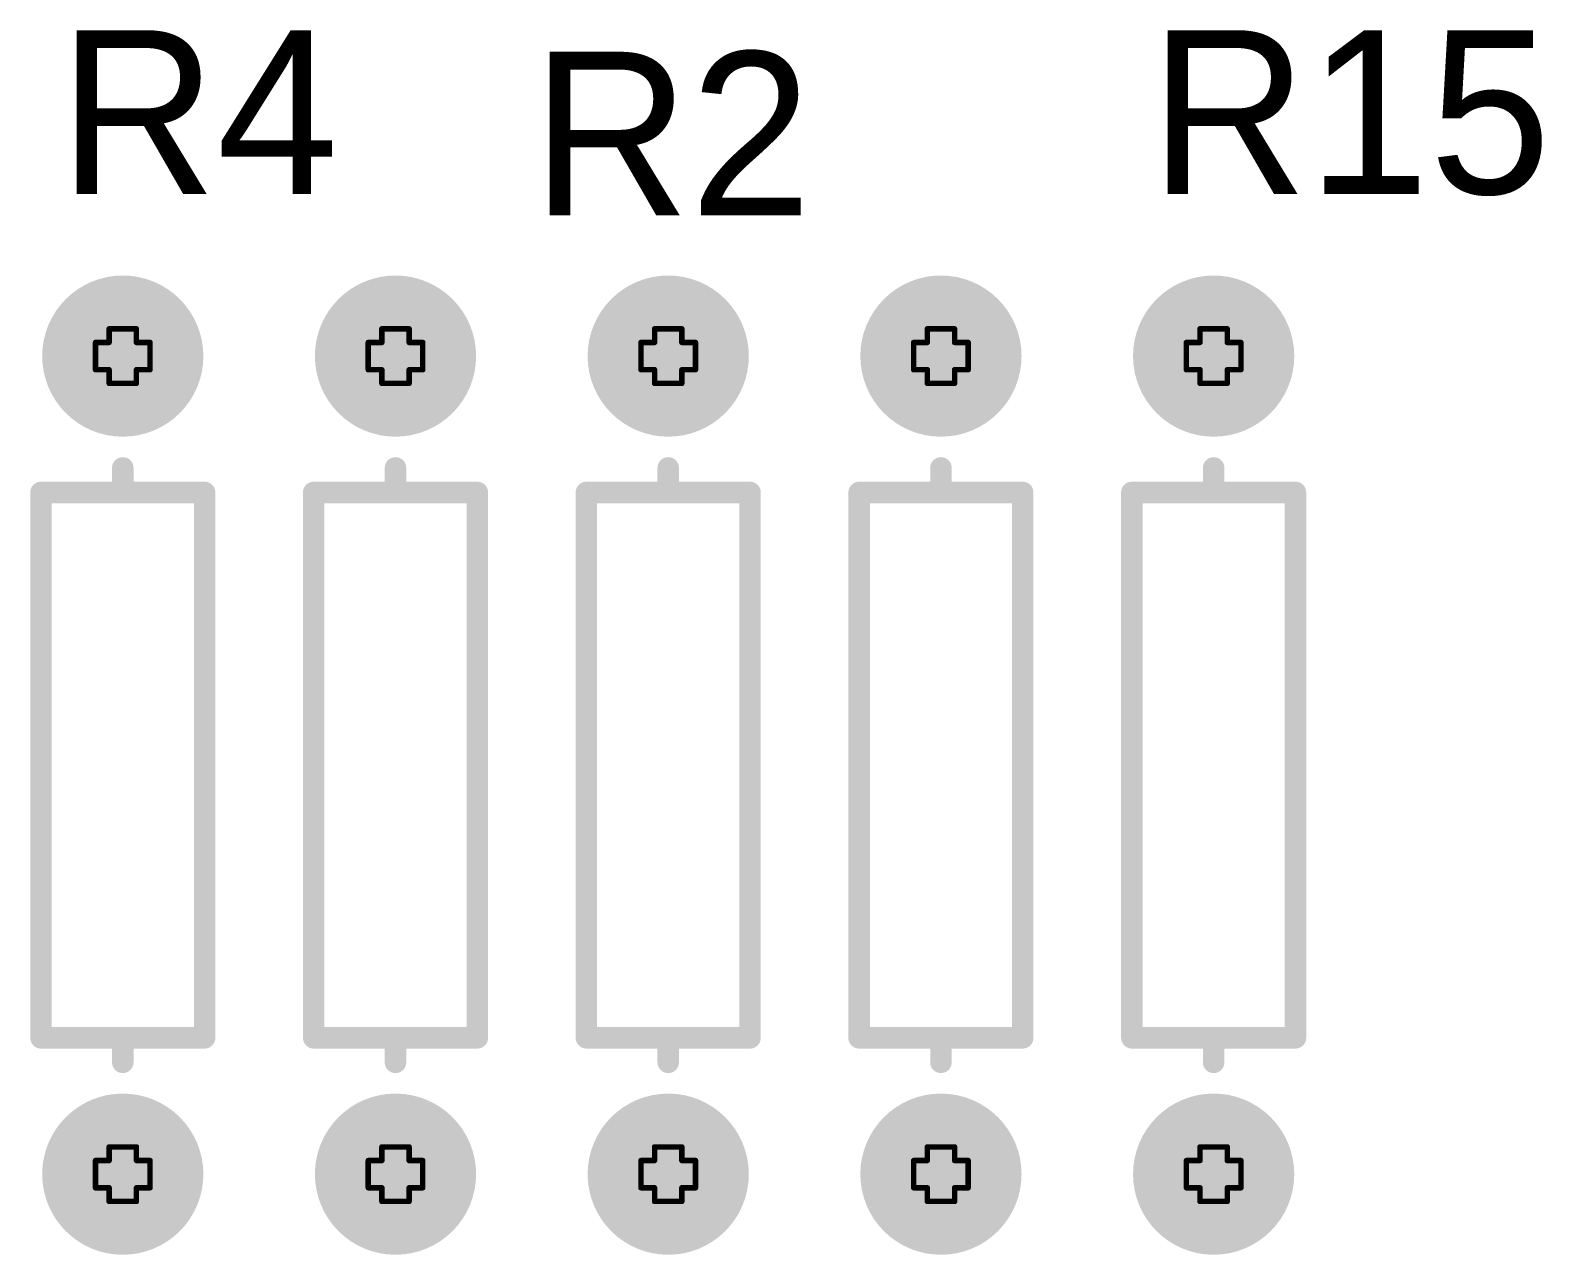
# Model space of a CAD drawing. Header units: millimetres. Extents: x 3.26 to 13.14, y 5.38 to 10.83.
# Drawn here: x 5.586 to 6.14, y 7.31 to 7.759 of the extents above; entities that cross this region are included whole.
import ezdxf

# ---------------------------------------------------------------- set-up
doc = ezdxf.new("R2010")
doc.units = ezdxf.units.MM
doc.header["$MEASUREMENT"] = 0
for name, color, linetype in [('BottomLayer', 5, 'Continuous'), ('BottomSolder', 6, 'Continuous'), ('DrillDrawing', 1, 'Continuous'), ('MultiLayer', 9, 'Continuous'), ('PadHoleLayer', 156, 'Continuous'), ('TopLayer', 1, 'Continuous'), ('TopOverlay', 2, 'Continuous'), ('TopSolder', 216, 'Continuous')]:
    doc.layers.add(name, color=color, linetype=linetype)

# ---------------------------------------------------------------- blocks, each defined once
blk = doc.blocks.new('AXIAL_0_3_9')
at = {"layer": 'BottomLayer', "const_width": 0.02756}
for points in [[(-0.16378, 0, 1), (-0.13622, 0, 1)], [(0.13622, 0, 1), (0.16378, 0, 1)]]:
    blk.add_lwpolyline(points, format="xyb", close=True, dxfattribs=at)
at = {"layer": 'BottomSolder', "const_width": 0.02956}
for points in [[(-0.16478, 0, 1), (-0.13522, 0, 1)], [(0.13522, 0, 1), (0.16478, 0, 1)]]:
    blk.add_lwpolyline(points, format="xyb", close=True, dxfattribs=at)
at = {"layer": 'MultiLayer', "const_width": 0.02756}
for points in [[(-0.16378, 0, 1), (-0.13622, 0, 1)], [(0.13622, 0, 1), (0.16378, 0, 1)]]:
    blk.add_lwpolyline(points, format="xyb", close=True, dxfattribs=at)
at = {"layer": 'PadHoleLayer', "const_width": 0.01673}
for points in [[(-0.15837, 0, 1), (-0.14163, 0, 1)], [(0.14163, 0, 1), (0.15837, 0, 1)]]:
    blk.add_lwpolyline(points, format="xyb", close=True, dxfattribs=at)
at = {"layer": 'TopLayer', "const_width": 0.02756}
for points in [[(-0.16378, 0, 1), (-0.13622, 0, 1)], [(0.13622, 0, 1), (0.16378, 0, 1)]]:
    blk.add_lwpolyline(points, format="xyb", close=True, dxfattribs=at)
at = {"layer": 'TopOverlay', "const_width": 0.00787}
for points in [[(-0.1, 0.03), (-0.1, -0.03)], [(-0.1, 0.03), (0.1, 0.03)], [(0.1, 0.03), (0.1, 0)], [(-0.109, 0), (-0.1, 0)], [(0.1, 0), (0.109, 0)], [(0.1, 0), (0.1, -0.03)], [(-0.1, -0.03), (0.1, -0.03)]]:
    blk.add_lwpolyline(points, dxfattribs=at)
at = {"layer": 'TopOverlay', "const_width": 0.00394}
for points in [[(-0.10197, 0.03, 1), (-0.09803, 0.03, 1)], [(-0.10197, 0.03, 1), (-0.09803, 0.03, 1)], [(0.09803, 0.03, 1), (0.10197, 0.03, 1)], [(0.09803, 0.03, 1), (0.10197, 0.03, 1)], [(-0.11097, 0, 1), (-0.10703, 0, 1)], [(-0.10197, 0, 1), (-0.09803, 0, 1)], [(0.09803, 0, 1), (0.10197, 0, 1)], [(0.09803, 0, 1), (0.10197, 0, 1)], [(0.09803, 0, 1), (0.10197, 0, 1)], [(0.10703, 0, 1), (0.11097, 0, 1)], [(-0.10197, -0.03, 1), (-0.09803, -0.03, 1)], [(-0.10197, -0.03, 1), (-0.09803, -0.03, 1)], [(0.09803, -0.03, 1), (0.10197, -0.03, 1)], [(0.09803, -0.03, 1), (0.10197, -0.03, 1)]]:
    blk.add_lwpolyline(points, format="xyb", close=True, dxfattribs=at)
at = {"layer": 'TopSolder', "const_width": 0.02956}
for points in [[(-0.16478, 0, 1), (-0.13522, 0, 1)], [(0.13522, 0, 1), (0.16478, 0, 1)]]:
    blk.add_lwpolyline(points, format="xyb", close=True, dxfattribs=at)
blk = doc.blocks.new('AXIAL_0_3_18')
at = {"layer": 'BottomLayer', "const_width": 0.02756}
for points in [[(-0.16378, 0, 1), (-0.13622, 0, 1)], [(0.13622, 0, 1), (0.16378, 0, 1)]]:
    blk.add_lwpolyline(points, format="xyb", close=True, dxfattribs=at)
at = {"layer": 'BottomSolder', "const_width": 0.02956}
for points in [[(-0.16478, 0, 1), (-0.13522, 0, 1)], [(0.13522, 0, 1), (0.16478, 0, 1)]]:
    blk.add_lwpolyline(points, format="xyb", close=True, dxfattribs=at)
at = {"layer": 'MultiLayer', "const_width": 0.02756}
for points in [[(-0.16378, 0, 1), (-0.13622, 0, 1)], [(0.13622, 0, 1), (0.16378, 0, 1)]]:
    blk.add_lwpolyline(points, format="xyb", close=True, dxfattribs=at)
at = {"layer": 'PadHoleLayer', "const_width": 0.01673}
for points in [[(-0.15837, 0, 1), (-0.14163, 0, 1)], [(0.14163, 0, 1), (0.15837, 0, 1)]]:
    blk.add_lwpolyline(points, format="xyb", close=True, dxfattribs=at)
at = {"layer": 'TopLayer', "const_width": 0.02756}
for points in [[(-0.16378, 0, 1), (-0.13622, 0, 1)], [(0.13622, 0, 1), (0.16378, 0, 1)]]:
    blk.add_lwpolyline(points, format="xyb", close=True, dxfattribs=at)
at = {"layer": 'TopOverlay', "const_width": 0.00787}
for points in [[(-0.1, 0.03), (-0.1, -0.03)], [(-0.1, 0.03), (0.1, 0.03)], [(0.1, 0.03), (0.1, 0)], [(-0.109, 0), (-0.1, 0)], [(0.1, 0), (0.109, 0)], [(0.1, 0), (0.1, -0.03)], [(-0.1, -0.03), (0.1, -0.03)]]:
    blk.add_lwpolyline(points, dxfattribs=at)
at = {"layer": 'TopOverlay', "const_width": 0.00394}
for points in [[(-0.10197, 0.03, 1), (-0.09803, 0.03, 1)], [(-0.10197, 0.03, 1), (-0.09803, 0.03, 1)], [(0.09803, 0.03, 1), (0.10197, 0.03, 1)], [(0.09803, 0.03, 1), (0.10197, 0.03, 1)], [(-0.11097, 0, 1), (-0.10703, 0, 1)], [(-0.10197, 0, 1), (-0.09803, 0, 1)], [(0.09803, 0, 1), (0.10197, 0, 1)], [(0.09803, 0, 1), (0.10197, 0, 1)], [(0.09803, 0, 1), (0.10197, 0, 1)], [(0.10703, 0, 1), (0.11097, 0, 1)], [(-0.10197, -0.03, 1), (-0.09803, -0.03, 1)], [(-0.10197, -0.03, 1), (-0.09803, -0.03, 1)], [(0.09803, -0.03, 1), (0.10197, -0.03, 1)], [(0.09803, -0.03, 1), (0.10197, -0.03, 1)]]:
    blk.add_lwpolyline(points, format="xyb", close=True, dxfattribs=at)
at = {"layer": 'TopSolder', "const_width": 0.02956}
for points in [[(-0.16478, 0, 1), (-0.13522, 0, 1)], [(0.13522, 0, 1), (0.16478, 0, 1)]]:
    blk.add_lwpolyline(points, format="xyb", close=True, dxfattribs=at)
blk = doc.blocks.new('AXIAL_0_3_19')
at = {"layer": 'BottomLayer', "const_width": 0.02756}
for points in [[(-0.16378, 0, 1), (-0.13622, 0, 1)], [(0.13622, 0, 1), (0.16378, 0, 1)]]:
    blk.add_lwpolyline(points, format="xyb", close=True, dxfattribs=at)
at = {"layer": 'BottomSolder', "const_width": 0.02956}
for points in [[(-0.16478, 0, 1), (-0.13522, 0, 1)], [(0.13522, 0, 1), (0.16478, 0, 1)]]:
    blk.add_lwpolyline(points, format="xyb", close=True, dxfattribs=at)
at = {"layer": 'MultiLayer', "const_width": 0.02756}
for points in [[(-0.16378, 0, 1), (-0.13622, 0, 1)], [(0.13622, 0, 1), (0.16378, 0, 1)]]:
    blk.add_lwpolyline(points, format="xyb", close=True, dxfattribs=at)
at = {"layer": 'PadHoleLayer', "const_width": 0.01673}
for points in [[(-0.15837, 0, 1), (-0.14163, 0, 1)], [(0.14163, 0, 1), (0.15837, 0, 1)]]:
    blk.add_lwpolyline(points, format="xyb", close=True, dxfattribs=at)
at = {"layer": 'TopLayer', "const_width": 0.02756}
for points in [[(-0.16378, 0, 1), (-0.13622, 0, 1)], [(0.13622, 0, 1), (0.16378, 0, 1)]]:
    blk.add_lwpolyline(points, format="xyb", close=True, dxfattribs=at)
at = {"layer": 'TopOverlay', "const_width": 0.00787}
for points in [[(-0.1, -0.03), (-0.1, 0.03)], [(0.1, 0.03), (-0.1, 0.03)], [(0.1, 0), (0.1, 0.03)], [(-0.1, 0), (-0.109, 0)], [(0.109, 0), (0.1, 0)], [(0.1, -0.03), (0.1, 0)], [(0.1, -0.03), (-0.1, -0.03)]]:
    blk.add_lwpolyline(points, dxfattribs=at)
at = {"layer": 'TopOverlay', "const_width": 0.00394}
for points in [[(-0.10197, 0.03, 1), (-0.09803, 0.03, 1)], [(-0.10197, 0.03, 1), (-0.09803, 0.03, 1)], [(0.09803, 0.03, 1), (0.10197, 0.03, 1)], [(0.09803, 0.03, 1), (0.10197, 0.03, 1)], [(-0.11097, 0, 1), (-0.10703, 0, 1)], [(-0.10197, 0, 1), (-0.09803, 0, 1)], [(0.09803, 0, 1), (0.10197, 0, 1)], [(0.09803, 0, 1), (0.10197, 0, 1)], [(0.09803, 0, 1), (0.10197, 0, 1)], [(0.10703, 0, 1), (0.11097, 0, 1)], [(-0.10197, -0.03, 1), (-0.09803, -0.03, 1)], [(-0.10197, -0.03, 1), (-0.09803, -0.03, 1)], [(0.09803, -0.03, 1), (0.10197, -0.03, 1)], [(0.09803, -0.03, 1), (0.10197, -0.03, 1)]]:
    blk.add_lwpolyline(points, format="xyb", close=True, dxfattribs=at)
at = {"layer": 'TopSolder', "const_width": 0.02956}
for points in [[(-0.16478, 0, 1), (-0.13522, 0, 1)], [(0.13522, 0, 1), (0.16478, 0, 1)]]:
    blk.add_lwpolyline(points, format="xyb", close=True, dxfattribs=at)
blk = doc.blocks.new('AXIAL_0_3_20')
at = {"layer": 'BottomLayer', "const_width": 0.02756}
for points in [[(-0.16378, 0, 1), (-0.13622, 0, 1)], [(0.13622, 0, 1), (0.16378, 0, 1)]]:
    blk.add_lwpolyline(points, format="xyb", close=True, dxfattribs=at)
at = {"layer": 'BottomSolder', "const_width": 0.02956}
for points in [[(-0.16478, 0, 1), (-0.13522, 0, 1)], [(0.13522, 0, 1), (0.16478, 0, 1)]]:
    blk.add_lwpolyline(points, format="xyb", close=True, dxfattribs=at)
at = {"layer": 'MultiLayer', "const_width": 0.02756}
for points in [[(-0.16378, 0, 1), (-0.13622, 0, 1)], [(0.13622, 0, 1), (0.16378, 0, 1)]]:
    blk.add_lwpolyline(points, format="xyb", close=True, dxfattribs=at)
at = {"layer": 'PadHoleLayer', "const_width": 0.01673}
for points in [[(-0.15837, 0, 1), (-0.14163, 0, 1)], [(0.14163, 0, 1), (0.15837, 0, 1)]]:
    blk.add_lwpolyline(points, format="xyb", close=True, dxfattribs=at)
at = {"layer": 'TopLayer', "const_width": 0.02756}
for points in [[(-0.16378, 0, 1), (-0.13622, 0, 1)], [(0.13622, 0, 1), (0.16378, 0, 1)]]:
    blk.add_lwpolyline(points, format="xyb", close=True, dxfattribs=at)
at = {"layer": 'TopOverlay', "const_width": 0.00787}
for points in [[(-0.1, -0.03), (-0.1, 0.03)], [(0.1, 0.03), (-0.1, 0.03)], [(0.1, 0), (0.1, 0.03)], [(-0.1, 0), (-0.109, 0)], [(0.109, 0), (0.1, 0)], [(0.1, -0.03), (0.1, 0)], [(0.1, -0.03), (-0.1, -0.03)]]:
    blk.add_lwpolyline(points, dxfattribs=at)
at = {"layer": 'TopOverlay', "const_width": 0.00394}
for points in [[(-0.10197, 0.03, 1), (-0.09803, 0.03, 1)], [(-0.10197, 0.03, 1), (-0.09803, 0.03, 1)], [(0.09803, 0.03, 1), (0.10197, 0.03, 1)], [(0.09803, 0.03, 1), (0.10197, 0.03, 1)], [(-0.11097, 0, 1), (-0.10703, 0, 1)], [(-0.10197, 0, 1), (-0.09803, 0, 1)], [(0.09803, 0, 1), (0.10197, 0, 1)], [(0.09803, 0, 1), (0.10197, 0, 1)], [(0.09803, 0, 1), (0.10197, 0, 1)], [(0.10703, 0, 1), (0.11097, 0, 1)], [(-0.10197, -0.03, 1), (-0.09803, -0.03, 1)], [(-0.10197, -0.03, 1), (-0.09803, -0.03, 1)], [(0.09803, -0.03, 1), (0.10197, -0.03, 1)], [(0.09803, -0.03, 1), (0.10197, -0.03, 1)]]:
    blk.add_lwpolyline(points, format="xyb", close=True, dxfattribs=at)
at = {"layer": 'TopSolder', "const_width": 0.02956}
for points in [[(-0.16478, 0, 1), (-0.13522, 0, 1)], [(0.13522, 0, 1), (0.16478, 0, 1)]]:
    blk.add_lwpolyline(points, format="xyb", close=True, dxfattribs=at)
blk = doc.blocks.new('AXIAL_0_3_21')
at = {"layer": 'BottomLayer', "const_width": 0.02756}
for points in [[(-0.16378, 0, 1), (-0.13622, 0, 1)], [(0.13622, 0, 1), (0.16378, 0, 1)]]:
    blk.add_lwpolyline(points, format="xyb", close=True, dxfattribs=at)
at = {"layer": 'BottomSolder', "const_width": 0.02956}
for points in [[(-0.16478, 0, 1), (-0.13522, 0, 1)], [(0.13522, 0, 1), (0.16478, 0, 1)]]:
    blk.add_lwpolyline(points, format="xyb", close=True, dxfattribs=at)
at = {"layer": 'MultiLayer', "const_width": 0.02756}
for points in [[(-0.16378, 0, 1), (-0.13622, 0, 1)], [(0.13622, 0, 1), (0.16378, 0, 1)]]:
    blk.add_lwpolyline(points, format="xyb", close=True, dxfattribs=at)
at = {"layer": 'PadHoleLayer', "const_width": 0.01673}
for points in [[(-0.15837, 0, 1), (-0.14163, 0, 1)], [(0.14163, 0, 1), (0.15837, 0, 1)]]:
    blk.add_lwpolyline(points, format="xyb", close=True, dxfattribs=at)
at = {"layer": 'TopLayer', "const_width": 0.02756}
for points in [[(-0.16378, 0, 1), (-0.13622, 0, 1)], [(0.13622, 0, 1), (0.16378, 0, 1)]]:
    blk.add_lwpolyline(points, format="xyb", close=True, dxfattribs=at)
at = {"layer": 'TopOverlay', "const_width": 0.00787}
for points in [[(-0.1, -0.03), (-0.1, 0.03)], [(0.1, 0.03), (-0.1, 0.03)], [(0.1, 0), (0.1, 0.03)], [(-0.1, 0), (-0.109, 0)], [(0.109, 0), (0.1, 0)], [(0.1, -0.03), (0.1, 0)], [(0.1, -0.03), (-0.1, -0.03)]]:
    blk.add_lwpolyline(points, dxfattribs=at)
at = {"layer": 'TopOverlay', "const_width": 0.00394}
for points in [[(-0.10197, 0.03, 1), (-0.09803, 0.03, 1)], [(-0.10197, 0.03, 1), (-0.09803, 0.03, 1)], [(0.09803, 0.03, 1), (0.10197, 0.03, 1)], [(0.09803, 0.03, 1), (0.10197, 0.03, 1)], [(-0.11097, 0, 1), (-0.10703, 0, 1)], [(-0.10197, 0, 1), (-0.09803, 0, 1)], [(0.09803, 0, 1), (0.10197, 0, 1)], [(0.09803, 0, 1), (0.10197, 0, 1)], [(0.09803, 0, 1), (0.10197, 0, 1)], [(0.10703, 0, 1), (0.11097, 0, 1)], [(-0.10197, -0.03, 1), (-0.09803, -0.03, 1)], [(-0.10197, -0.03, 1), (-0.09803, -0.03, 1)], [(0.09803, -0.03, 1), (0.10197, -0.03, 1)], [(0.09803, -0.03, 1), (0.10197, -0.03, 1)]]:
    blk.add_lwpolyline(points, format="xyb", close=True, dxfattribs=at)
at = {"layer": 'TopSolder', "const_width": 0.02956}
for points in [[(-0.16478, 0, 1), (-0.13522, 0, 1)], [(0.13522, 0, 1), (0.16478, 0, 1)]]:
    blk.add_lwpolyline(points, format="xyb", close=True, dxfattribs=at)

msp = doc.modelspace()

# ---------------------------------------------------------------- linework, layer by layer
at = {"layer": 'DrillDrawing', "const_width": 0.002}
for points in [[(5.615, 7.645), (5.615, 7.65)], [(5.615, 7.65), (5.625, 7.65)], [(5.625, 7.645), (5.625, 7.65)], [(5.715, 7.645), (5.715, 7.65)], [(5.715, 7.65), (5.725, 7.65)], [(5.725, 7.645), (5.725, 7.65)], [(5.815, 7.645), (5.815, 7.65)], [(5.815, 7.65), (5.825, 7.65)], [(5.825, 7.645), (5.825, 7.65)], [(5.915, 7.645), (5.915, 7.65)], [(5.915, 7.65), (5.925, 7.65)], [(5.925, 7.645), (5.925, 7.65)], [(6.015, 7.645), (6.015, 7.65)], [(6.015, 7.65), (6.025, 7.65)], [(6.025, 7.645), (6.025, 7.65)], [(5.61, 7.635), (5.61, 7.645)], [(5.61, 7.645), (5.615, 7.645)], [(5.625, 7.645), (5.63, 7.645)], [(5.63, 7.635), (5.63, 7.645)], [(5.71, 7.635), (5.71, 7.645)], [(5.71, 7.645), (5.715, 7.645)], [(5.725, 7.645), (5.73, 7.645)], [(5.73, 7.635), (5.73, 7.645)], [(5.81, 7.635), (5.81, 7.645)], [(5.81, 7.645), (5.815, 7.645)], [(5.825, 7.645), (5.83, 7.645)], [(5.83, 7.635), (5.83, 7.645)], [(5.91, 7.635), (5.91, 7.645)], [(5.91, 7.645), (5.915, 7.645)], [(5.925, 7.645), (5.93, 7.645)], [(5.93, 7.635), (5.93, 7.645)], [(6.01, 7.635), (6.01, 7.645)], [(6.01, 7.645), (6.015, 7.645)], [(6.025, 7.645), (6.03, 7.645)], [(6.03, 7.635), (6.03, 7.645)], [(5.61, 7.635), (5.615, 7.635)], [(5.615, 7.63), (5.615, 7.635)], [(5.625, 7.635), (5.63, 7.635)], [(5.625, 7.63), (5.625, 7.635)], [(5.71, 7.635), (5.715, 7.635)], [(5.715, 7.63), (5.715, 7.635)], [(5.725, 7.635), (5.73, 7.635)], [(5.725, 7.63), (5.725, 7.635)], [(5.81, 7.635), (5.815, 7.635)], [(5.815, 7.63), (5.815, 7.635)], [(5.825, 7.635), (5.83, 7.635)], [(5.825, 7.63), (5.825, 7.635)], [(5.91, 7.635), (5.915, 7.635)], [(5.915, 7.63), (5.915, 7.635)], [(5.925, 7.635), (5.93, 7.635)], [(5.925, 7.63), (5.925, 7.635)], [(6.01, 7.635), (6.015, 7.635)], [(6.015, 7.63), (6.015, 7.635)], [(6.025, 7.635), (6.03, 7.635)], [(6.025, 7.63), (6.025, 7.635)], [(5.615, 7.63), (5.625, 7.63)], [(5.715, 7.63), (5.725, 7.63)], [(5.815, 7.63), (5.825, 7.63)], [(5.915, 7.63), (5.925, 7.63)], [(6.015, 7.63), (6.025, 7.63)], [(5.615, 7.345), (5.615, 7.35)], [(5.615, 7.35), (5.625, 7.35)], [(5.625, 7.345), (5.625, 7.35)], [(5.715, 7.345), (5.715, 7.35)], [(5.715, 7.35), (5.725, 7.35)], [(5.725, 7.345), (5.725, 7.35)], [(5.815, 7.345), (5.815, 7.35)], [(5.815, 7.35), (5.825, 7.35)], [(5.825, 7.345), (5.825, 7.35)], [(5.915, 7.345), (5.915, 7.35)], [(5.915, 7.35), (5.925, 7.35)], [(5.925, 7.345), (5.925, 7.35)], [(6.015, 7.345), (6.015, 7.35)], [(6.015, 7.35), (6.025, 7.35)], [(6.025, 7.345), (6.025, 7.35)], [(5.61, 7.335), (5.61, 7.345)], [(5.61, 7.345), (5.615, 7.345)], [(5.625, 7.345), (5.63, 7.345)], [(5.63, 7.335), (5.63, 7.345)], [(5.71, 7.335), (5.71, 7.345)], [(5.71, 7.345), (5.715, 7.345)], [(5.725, 7.345), (5.73, 7.345)], [(5.73, 7.335), (5.73, 7.345)], [(5.81, 7.335), (5.81, 7.345)], [(5.81, 7.345), (5.815, 7.345)], [(5.825, 7.345), (5.83, 7.345)], [(5.83, 7.335), (5.83, 7.345)], [(5.91, 7.335), (5.91, 7.345)], [(5.91, 7.345), (5.915, 7.345)], [(5.925, 7.345), (5.93, 7.345)], [(5.93, 7.335), (5.93, 7.345)], [(6.01, 7.335), (6.01, 7.345)], [(6.01, 7.345), (6.015, 7.345)], [(6.025, 7.345), (6.03, 7.345)], [(6.03, 7.335), (6.03, 7.345)], [(5.61, 7.335), (5.615, 7.335)], [(5.615, 7.33), (5.615, 7.335)], [(5.625, 7.335), (5.63, 7.335)], [(5.625, 7.33), (5.625, 7.335)], [(5.71, 7.335), (5.715, 7.335)], [(5.715, 7.33), (5.715, 7.335)], [(5.725, 7.335), (5.73, 7.335)], [(5.725, 7.33), (5.725, 7.335)], [(5.81, 7.335), (5.815, 7.335)], [(5.815, 7.33), (5.815, 7.335)], [(5.825, 7.335), (5.83, 7.335)], [(5.825, 7.33), (5.825, 7.335)], [(5.91, 7.335), (5.915, 7.335)], [(5.915, 7.33), (5.915, 7.335)], [(5.925, 7.335), (5.93, 7.335)], [(5.925, 7.33), (5.925, 7.335)], [(6.01, 7.335), (6.015, 7.335)], [(6.015, 7.33), (6.015, 7.335)], [(6.025, 7.335), (6.03, 7.335)], [(6.025, 7.33), (6.025, 7.335)], [(5.615, 7.33), (5.625, 7.33)], [(5.715, 7.33), (5.725, 7.33)], [(5.815, 7.33), (5.825, 7.33)], [(5.915, 7.33), (5.925, 7.33)], [(6.015, 7.33), (6.025, 7.33)]]:
    msp.add_lwpolyline(points, dxfattribs=at)
at = {"layer": 'DrillDrawing', "const_width": 0.001}
for points in [[(5.6145, 7.65, 1), (5.6155, 7.65, 1)], [(5.6145, 7.65, 1), (5.6155, 7.65, 1)], [(5.6245, 7.65, 1), (5.6255, 7.65, 1)], [(5.6245, 7.65, 1), (5.6255, 7.65, 1)], [(5.7145, 7.65, 1), (5.7155, 7.65, 1)], [(5.7145, 7.65, 1), (5.7155, 7.65, 1)], [(5.7245, 7.65, 1), (5.7255, 7.65, 1)], [(5.7245, 7.65, 1), (5.7255, 7.65, 1)], [(5.8145, 7.65, 1), (5.8155, 7.65, 1)], [(5.8145, 7.65, 1), (5.8155, 7.65, 1)], [(5.8245, 7.65, 1), (5.8255, 7.65, 1)], [(5.8245, 7.65, 1), (5.8255, 7.65, 1)], [(5.9145, 7.65, 1), (5.9155, 7.65, 1)], [(5.9145, 7.65, 1), (5.9155, 7.65, 1)], [(5.9245, 7.65, 1), (5.9255, 7.65, 1)], [(5.9245, 7.65, 1), (5.9255, 7.65, 1)], [(6.0145, 7.65, 1), (6.0155, 7.65, 1)], [(6.0145, 7.65, 1), (6.0155, 7.65, 1)], [(6.0245, 7.65, 1), (6.0255, 7.65, 1)], [(6.0245, 7.65, 1), (6.0255, 7.65, 1)], [(5.6095, 7.645, 1), (5.6105, 7.645, 1)], [(5.6095, 7.645, 1), (5.6105, 7.645, 1)], [(5.6145, 7.645, 1), (5.6155, 7.645, 1)], [(5.6145, 7.645, 1), (5.6155, 7.645, 1)], [(5.6245, 7.645, 1), (5.6255, 7.645, 1)], [(5.6245, 7.645, 1), (5.6255, 7.645, 1)], [(5.6295, 7.645, 1), (5.6305, 7.645, 1)], [(5.6295, 7.645, 1), (5.6305, 7.645, 1)], [(5.7095, 7.645, 1), (5.7105, 7.645, 1)], [(5.7095, 7.645, 1), (5.7105, 7.645, 1)], [(5.7145, 7.645, 1), (5.7155, 7.645, 1)], [(5.7145, 7.645, 1), (5.7155, 7.645, 1)], [(5.7245, 7.645, 1), (5.7255, 7.645, 1)], [(5.7245, 7.645, 1), (5.7255, 7.645, 1)], [(5.7295, 7.645, 1), (5.7305, 7.645, 1)], [(5.7295, 7.645, 1), (5.7305, 7.645, 1)], [(5.8095, 7.645, 1), (5.8105, 7.645, 1)], [(5.8095, 7.645, 1), (5.8105, 7.645, 1)], [(5.8145, 7.645, 1), (5.8155, 7.645, 1)], [(5.8145, 7.645, 1), (5.8155, 7.645, 1)], [(5.8245, 7.645, 1), (5.8255, 7.645, 1)], [(5.8245, 7.645, 1), (5.8255, 7.645, 1)], [(5.8295, 7.645, 1), (5.8305, 7.645, 1)], [(5.8295, 7.645, 1), (5.8305, 7.645, 1)], [(5.9095, 7.645, 1), (5.9105, 7.645, 1)], [(5.9095, 7.645, 1), (5.9105, 7.645, 1)], [(5.9145, 7.645, 1), (5.9155, 7.645, 1)], [(5.9145, 7.645, 1), (5.9155, 7.645, 1)], [(5.9245, 7.645, 1), (5.9255, 7.645, 1)], [(5.9245, 7.645, 1), (5.9255, 7.645, 1)], [(5.9295, 7.645, 1), (5.9305, 7.645, 1)], [(5.9295, 7.645, 1), (5.9305, 7.645, 1)], [(6.0095, 7.645, 1), (6.0105, 7.645, 1)], [(6.0095, 7.645, 1), (6.0105, 7.645, 1)], [(6.0145, 7.645, 1), (6.0155, 7.645, 1)], [(6.0145, 7.645, 1), (6.0155, 7.645, 1)], [(6.0245, 7.645, 1), (6.0255, 7.645, 1)], [(6.0245, 7.645, 1), (6.0255, 7.645, 1)], [(6.0295, 7.645, 1), (6.0305, 7.645, 1)], [(6.0295, 7.645, 1), (6.0305, 7.645, 1)], [(5.6095, 7.635, 1), (5.6105, 7.635, 1)], [(5.6095, 7.635, 1), (5.6105, 7.635, 1)], [(5.6145, 7.635, 1), (5.6155, 7.635, 1)], [(5.6145, 7.635, 1), (5.6155, 7.635, 1)], [(5.6245, 7.635, 1), (5.6255, 7.635, 1)], [(5.6245, 7.635, 1), (5.6255, 7.635, 1)], [(5.6295, 7.635, 1), (5.6305, 7.635, 1)], [(5.6295, 7.635, 1), (5.6305, 7.635, 1)], [(5.7095, 7.635, 1), (5.7105, 7.635, 1)], [(5.7095, 7.635, 1), (5.7105, 7.635, 1)], [(5.7145, 7.635, 1), (5.7155, 7.635, 1)], [(5.7145, 7.635, 1), (5.7155, 7.635, 1)], [(5.7245, 7.635, 1), (5.7255, 7.635, 1)], [(5.7245, 7.635, 1), (5.7255, 7.635, 1)], [(5.7295, 7.635, 1), (5.7305, 7.635, 1)], [(5.7295, 7.635, 1), (5.7305, 7.635, 1)], [(5.8095, 7.635, 1), (5.8105, 7.635, 1)], [(5.8095, 7.635, 1), (5.8105, 7.635, 1)], [(5.8145, 7.635, 1), (5.8155, 7.635, 1)], [(5.8145, 7.635, 1), (5.8155, 7.635, 1)], [(5.8245, 7.635, 1), (5.8255, 7.635, 1)], [(5.8245, 7.635, 1), (5.8255, 7.635, 1)], [(5.8295, 7.635, 1), (5.8305, 7.635, 1)], [(5.8295, 7.635, 1), (5.8305, 7.635, 1)], [(5.9095, 7.635, 1), (5.9105, 7.635, 1)], [(5.9095, 7.635, 1), (5.9105, 7.635, 1)], [(5.9145, 7.635, 1), (5.9155, 7.635, 1)], [(5.9145, 7.635, 1), (5.9155, 7.635, 1)], [(5.9245, 7.635, 1), (5.9255, 7.635, 1)], [(5.9245, 7.635, 1), (5.9255, 7.635, 1)], [(5.9295, 7.635, 1), (5.9305, 7.635, 1)], [(5.9295, 7.635, 1), (5.9305, 7.635, 1)], [(6.0095, 7.635, 1), (6.0105, 7.635, 1)], [(6.0095, 7.635, 1), (6.0105, 7.635, 1)], [(6.0145, 7.635, 1), (6.0155, 7.635, 1)], [(6.0145, 7.635, 1), (6.0155, 7.635, 1)], [(6.0245, 7.635, 1), (6.0255, 7.635, 1)], [(6.0245, 7.635, 1), (6.0255, 7.635, 1)], [(6.0295, 7.635, 1), (6.0305, 7.635, 1)], [(6.0295, 7.635, 1), (6.0305, 7.635, 1)], [(5.6145, 7.63, 1), (5.6155, 7.63, 1)], [(5.6145, 7.63, 1), (5.6155, 7.63, 1)], [(5.6245, 7.63, 1), (5.6255, 7.63, 1)], [(5.6245, 7.63, 1), (5.6255, 7.63, 1)], [(5.7145, 7.63, 1), (5.7155, 7.63, 1)], [(5.7145, 7.63, 1), (5.7155, 7.63, 1)], [(5.7245, 7.63, 1), (5.7255, 7.63, 1)], [(5.7245, 7.63, 1), (5.7255, 7.63, 1)], [(5.8145, 7.63, 1), (5.8155, 7.63, 1)], [(5.8145, 7.63, 1), (5.8155, 7.63, 1)], [(5.8245, 7.63, 1), (5.8255, 7.63, 1)], [(5.8245, 7.63, 1), (5.8255, 7.63, 1)], [(5.9145, 7.63, 1), (5.9155, 7.63, 1)], [(5.9145, 7.63, 1), (5.9155, 7.63, 1)], [(5.9245, 7.63, 1), (5.9255, 7.63, 1)], [(5.9245, 7.63, 1), (5.9255, 7.63, 1)], [(6.0145, 7.63, 1), (6.0155, 7.63, 1)], [(6.0145, 7.63, 1), (6.0155, 7.63, 1)], [(6.0245, 7.63, 1), (6.0255, 7.63, 1)], [(6.0245, 7.63, 1), (6.0255, 7.63, 1)], [(5.6145, 7.35, 1), (5.6155, 7.35, 1)], [(5.6145, 7.35, 1), (5.6155, 7.35, 1)], [(5.6245, 7.35, 1), (5.6255, 7.35, 1)], [(5.6245, 7.35, 1), (5.6255, 7.35, 1)], [(5.7145, 7.35, 1), (5.7155, 7.35, 1)], [(5.7145, 7.35, 1), (5.7155, 7.35, 1)], [(5.7245, 7.35, 1), (5.7255, 7.35, 1)], [(5.7245, 7.35, 1), (5.7255, 7.35, 1)], [(5.8145, 7.35, 1), (5.8155, 7.35, 1)], [(5.8145, 7.35, 1), (5.8155, 7.35, 1)], [(5.8245, 7.35, 1), (5.8255, 7.35, 1)], [(5.8245, 7.35, 1), (5.8255, 7.35, 1)], [(5.9145, 7.35, 1), (5.9155, 7.35, 1)], [(5.9145, 7.35, 1), (5.9155, 7.35, 1)], [(5.9245, 7.35, 1), (5.9255, 7.35, 1)], [(5.9245, 7.35, 1), (5.9255, 7.35, 1)], [(6.0145, 7.35, 1), (6.0155, 7.35, 1)], [(6.0145, 7.35, 1), (6.0155, 7.35, 1)], [(6.0245, 7.35, 1), (6.0255, 7.35, 1)], [(6.0245, 7.35, 1), (6.0255, 7.35, 1)], [(5.6095, 7.345, 1), (5.6105, 7.345, 1)], [(5.6095, 7.345, 1), (5.6105, 7.345, 1)], [(5.6145, 7.345, 1), (5.6155, 7.345, 1)], [(5.6145, 7.345, 1), (5.6155, 7.345, 1)], [(5.6245, 7.345, 1), (5.6255, 7.345, 1)], [(5.6245, 7.345, 1), (5.6255, 7.345, 1)], [(5.6295, 7.345, 1), (5.6305, 7.345, 1)], [(5.6295, 7.345, 1), (5.6305, 7.345, 1)], [(5.7095, 7.345, 1), (5.7105, 7.345, 1)], [(5.7095, 7.345, 1), (5.7105, 7.345, 1)], [(5.7145, 7.345, 1), (5.7155, 7.345, 1)], [(5.7145, 7.345, 1), (5.7155, 7.345, 1)], [(5.7245, 7.345, 1), (5.7255, 7.345, 1)], [(5.7245, 7.345, 1), (5.7255, 7.345, 1)], [(5.7295, 7.345, 1), (5.7305, 7.345, 1)], [(5.7295, 7.345, 1), (5.7305, 7.345, 1)], [(5.8095, 7.345, 1), (5.8105, 7.345, 1)], [(5.8095, 7.345, 1), (5.8105, 7.345, 1)], [(5.8145, 7.345, 1), (5.8155, 7.345, 1)], [(5.8145, 7.345, 1), (5.8155, 7.345, 1)], [(5.8245, 7.345, 1), (5.8255, 7.345, 1)], [(5.8245, 7.345, 1), (5.8255, 7.345, 1)], [(5.8295, 7.345, 1), (5.8305, 7.345, 1)], [(5.8295, 7.345, 1), (5.8305, 7.345, 1)], [(5.9095, 7.345, 1), (5.9105, 7.345, 1)], [(5.9095, 7.345, 1), (5.9105, 7.345, 1)], [(5.9145, 7.345, 1), (5.9155, 7.345, 1)], [(5.9145, 7.345, 1), (5.9155, 7.345, 1)], [(5.9245, 7.345, 1), (5.9255, 7.345, 1)], [(5.9245, 7.345, 1), (5.9255, 7.345, 1)], [(5.9295, 7.345, 1), (5.9305, 7.345, 1)], [(5.9295, 7.345, 1), (5.9305, 7.345, 1)], [(6.0095, 7.345, 1), (6.0105, 7.345, 1)], [(6.0095, 7.345, 1), (6.0105, 7.345, 1)], [(6.0145, 7.345, 1), (6.0155, 7.345, 1)], [(6.0145, 7.345, 1), (6.0155, 7.345, 1)], [(6.0245, 7.345, 1), (6.0255, 7.345, 1)], [(6.0245, 7.345, 1), (6.0255, 7.345, 1)], [(6.0295, 7.345, 1), (6.0305, 7.345, 1)], [(6.0295, 7.345, 1), (6.0305, 7.345, 1)], [(5.6095, 7.335, 1), (5.6105, 7.335, 1)], [(5.6095, 7.335, 1), (5.6105, 7.335, 1)], [(5.6145, 7.335, 1), (5.6155, 7.335, 1)], [(5.6145, 7.335, 1), (5.6155, 7.335, 1)], [(5.6245, 7.335, 1), (5.6255, 7.335, 1)], [(5.6245, 7.335, 1), (5.6255, 7.335, 1)], [(5.6295, 7.335, 1), (5.6305, 7.335, 1)], [(5.6295, 7.335, 1), (5.6305, 7.335, 1)], [(5.7095, 7.335, 1), (5.7105, 7.335, 1)], [(5.7095, 7.335, 1), (5.7105, 7.335, 1)], [(5.7145, 7.335, 1), (5.7155, 7.335, 1)], [(5.7145, 7.335, 1), (5.7155, 7.335, 1)], [(5.7245, 7.335, 1), (5.7255, 7.335, 1)], [(5.7245, 7.335, 1), (5.7255, 7.335, 1)], [(5.7295, 7.335, 1), (5.7305, 7.335, 1)], [(5.7295, 7.335, 1), (5.7305, 7.335, 1)], [(5.8095, 7.335, 1), (5.8105, 7.335, 1)], [(5.8095, 7.335, 1), (5.8105, 7.335, 1)], [(5.8145, 7.335, 1), (5.8155, 7.335, 1)], [(5.8145, 7.335, 1), (5.8155, 7.335, 1)], [(5.8245, 7.335, 1), (5.8255, 7.335, 1)], [(5.8245, 7.335, 1), (5.8255, 7.335, 1)], [(5.8295, 7.335, 1), (5.8305, 7.335, 1)], [(5.8295, 7.335, 1), (5.8305, 7.335, 1)], [(5.9095, 7.335, 1), (5.9105, 7.335, 1)], [(5.9095, 7.335, 1), (5.9105, 7.335, 1)], [(5.9145, 7.335, 1), (5.9155, 7.335, 1)], [(5.9145, 7.335, 1), (5.9155, 7.335, 1)], [(5.9245, 7.335, 1), (5.9255, 7.335, 1)], [(5.9245, 7.335, 1), (5.9255, 7.335, 1)], [(5.9295, 7.335, 1), (5.9305, 7.335, 1)], [(5.9295, 7.335, 1), (5.9305, 7.335, 1)], [(6.0095, 7.335, 1), (6.0105, 7.335, 1)], [(6.0095, 7.335, 1), (6.0105, 7.335, 1)], [(6.0145, 7.335, 1), (6.0155, 7.335, 1)], [(6.0145, 7.335, 1), (6.0155, 7.335, 1)], [(6.0245, 7.335, 1), (6.0255, 7.335, 1)], [(6.0245, 7.335, 1), (6.0255, 7.335, 1)], [(6.0295, 7.335, 1), (6.0305, 7.335, 1)], [(6.0295, 7.335, 1), (6.0305, 7.335, 1)], [(5.6145, 7.33, 1), (5.6155, 7.33, 1)], [(5.6145, 7.33, 1), (5.6155, 7.33, 1)], [(5.6245, 7.33, 1), (5.6255, 7.33, 1)], [(5.6245, 7.33, 1), (5.6255, 7.33, 1)], [(5.7145, 7.33, 1), (5.7155, 7.33, 1)], [(5.7145, 7.33, 1), (5.7155, 7.33, 1)], [(5.7245, 7.33, 1), (5.7255, 7.33, 1)], [(5.7245, 7.33, 1), (5.7255, 7.33, 1)], [(5.8145, 7.33, 1), (5.8155, 7.33, 1)], [(5.8145, 7.33, 1), (5.8155, 7.33, 1)], [(5.8245, 7.33, 1), (5.8255, 7.33, 1)], [(5.8245, 7.33, 1), (5.8255, 7.33, 1)], [(5.9145, 7.33, 1), (5.9155, 7.33, 1)], [(5.9145, 7.33, 1), (5.9155, 7.33, 1)], [(5.9245, 7.33, 1), (5.9255, 7.33, 1)], [(5.9245, 7.33, 1), (5.9255, 7.33, 1)], [(6.0145, 7.33, 1), (6.0155, 7.33, 1)], [(6.0145, 7.33, 1), (6.0155, 7.33, 1)], [(6.0245, 7.33, 1), (6.0255, 7.33, 1)], [(6.0245, 7.33, 1), (6.0255, 7.33, 1)]]:
    msp.add_lwpolyline(points, format="xyb", close=True, dxfattribs=at)

# ---------------------------------------------------------------- block references
for name, p, rotation in [('AXIAL_0_3_18', (5.62, 7.49), 90), ('AXIAL_0_3_19', (5.72, 7.49), 270), ('AXIAL_0_3_20', (5.82, 7.49), 270), ('AXIAL_0_3_21', (5.92, 7.49), 270), ('AXIAL_0_3_9', (6.02, 7.49), 90)]:
    msp.add_blockref(name, p, dxfattribs=dict(rotation=rotation))

# ---------------------------------------------------------------- texts
at = {"layer": 'TopOverlay'}
for s, p in [('R4', (5.5965, 7.6995)), ('R15', (5.9965, 7.6995)), ('R2', (5.77, 7.69161))]:
    msp.add_text(s, height=0.06, dxfattribs=at).set_placement(p)

doc.saveas('drawing.dxf')
